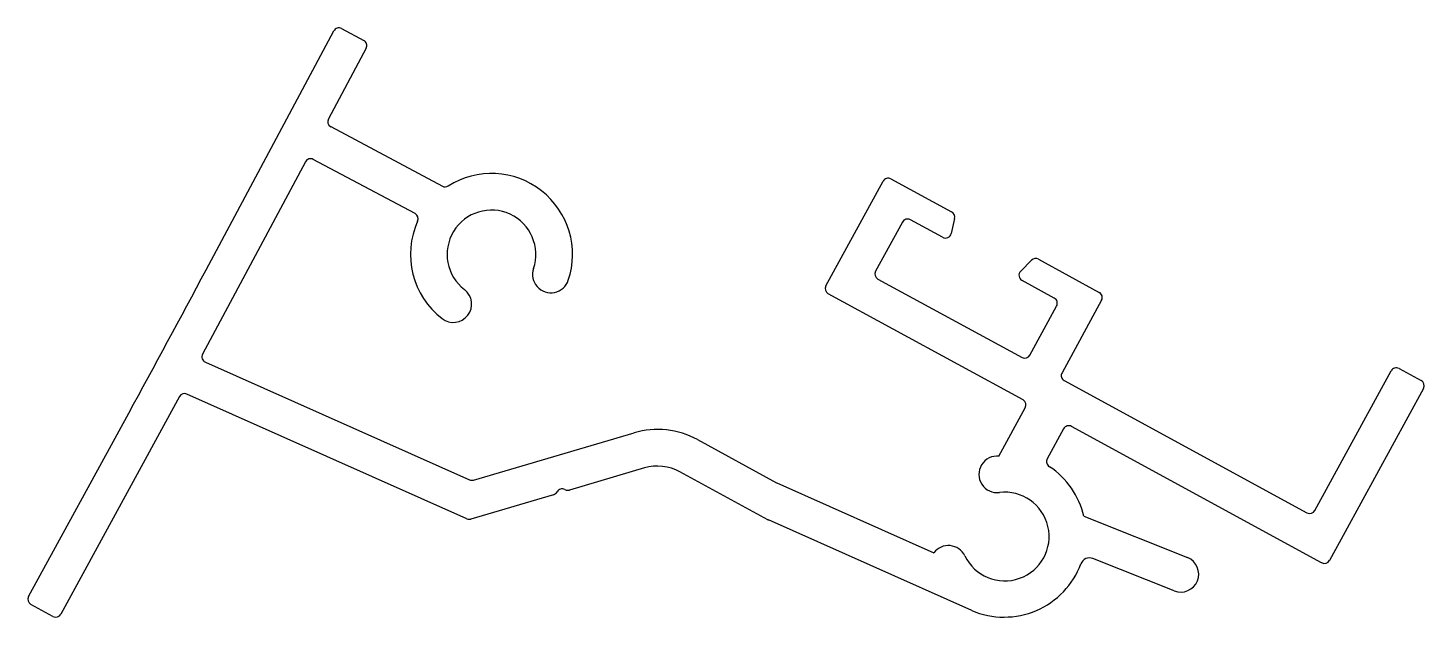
# Model space of a CAD drawing. Header units: inches. Extents: x -25.7 to 34.7, y 0.3 to 25.8.
import ezdxf

# ---------------------------------------------------------------- set-up
doc = ezdxf.new("R2010")
doc.units = ezdxf.units.IN
doc.header["$MEASUREMENT"] = 0

msp = doc.modelspace()

# ---------------------------------------------------------------- linework, layer by layer
at = {"ltscale": 0.25}
for p, q in [((-17.998, 15.294), (-12.477, 25.634)), ((-12.137, 25.737), (-11.182, 25.227)), ((-11.079, 24.886), (-12.709, 21.832)), ((-12.606, 21.492), (-7.78, 18.914)), ((-13.702, 19.974), (-18.149, 11.645)), ((-8.96, 17.727), (-13.361, 20.077)), ((8.81, 14.601), (11.281, 19.133)), ((11.624, 19.234), (14.249, 17.802)), ((14.377, 17.522), (14.233, 16.873)), ((12.122, 17.363), (10.963, 15.237)), ((13.86, 16.703), (12.465, 17.464)), ((17.236, 15.236), (17.704, 15.708)), ((18.009, 15.752), (20.634, 14.321)), ((11.06, 14.897), (17.294, 11.497)), ((18.69, 14.069), (17.295, 14.83)), ((17.338, 9.663), (8.907, 14.26)), ((20.735, 13.978), (19.024, 10.841)), ((17.632, 11.6), (18.791, 13.726)), ((-18.03, 11.297), (-6.604, 6.208)), ((29.962, 4.877), (33.259, 10.924)), ((33.602, 11.025), (34.553, 10.506)), ((19.121, 10.501), (29.619, 4.776)), ((-19.15, 9.806), (-24.28, 0.398)), ((-6.716, 4.522), (-18.827, 9.916)), ((34.654, 10.163), (30.595, 2.721)), ((-25.675, 1.153), (-21.347, 9.089)), ((16.297, 7.232), (17.436, 9.322)), ((30.253, 2.62), (19.435, 8.519)), ((-6.43, 6.196), (0.512, 8.239)), ((3.256, 7.945), (6.676, 6.081)), ((19.092, 8.419), (18.381, 7.115)), ((0.96, 6.718), (-2.284, 5.763)), ((6.305, 4.477), (2.497, 6.553)), ((6.694, 6.072), (13.477, 3.05)), ((-2.97, 5.561), (-6.542, 4.51)), ((15.121, 0.549), (6.323, 4.468)), ((19.971, 4.632), (24.451, 2.838)), ((23.879, 1.401), (20.353, 2.8)), ((-24.628, 0.296), (-25.574, 0.812))]:
    msp.add_line(p, q, dxfattribs=at)
for centre, radius, start, end in [((-12.255, 25.515), 0.251, 61.8966, 151.8966), ((-11.301, 25.005), 0.252, 331.89653, 61.89662), ((-12.488, 21.713), 0.251, 151.8966, 241.8966), ((-13.48, 19.856), 0.251, 61.8966, 151.8966), ((-5.654, 15.961), 3.505, 341.36353, 122.30558), ((-7.661, 19.136), 0.251, 241.8966, 302.30558), ((11.503, 19.012), 0.252, 61.39656, 151.39665), ((-9.078, 17.505), 0.251, 335.73447, 61.8966), ((-5.654, 15.961), 1.919, 341.36353, 232.42966), ((14.126, 17.577), 0.257, 347.54093, 61.3966), ((-5.654, 15.961), 3.505, 155.73447, 232.42966), ((12.344, 17.242), 0.252, 61.39655, 151.39664), ((13.983, 16.928), 0.257, 241.3966, 347.54093), ((17.886, 15.527), 0.257, 61.3966, 135.25226), ((-730.734, 395.914), 808, 331.396597, 331.896597), ((-3.084, 15.095), 0.793, 161.36353, 341.36353), ((11.183, 15.116), 0.251, 151.10218, 240.6272), ((17.418, 15.055), 0.257, 135.25226, 241.3966), ((9.03, 14.479), 0.251, 151.10218, 240.6272), ((-7.307, 13.812), 0.793, 232.42966, 52.42966), ((18.57, 13.847), 0.252, 331.39655, 61.39664), ((20.513, 14.099), 0.252, 331.39655, 61.39663), ((-17.928, 11.527), 0.251, 151.8966, 245.99156), ((17.411, 11.72), 0.251, 242.16713, 331.69138), ((33.481, 10.803), 0.252, 61.39655, 151.39664), ((19.237, 10.718), 0.246, 149.88054, 241.84429), ((34.432, 10.284), 0.252, 331.3966, 61.3966), ((-18.929, 9.686), 0.251, 65.99156, 151.3966), ((17.215, 9.442), 0.252, 331.39619, 60.84574), ((19.314, 8.298), 0.252, 61.39646, 151.39655), ((1.53, 4.78), 3.606, 61.3966, 106.3966), ((1.53, 4.78), 2.02, 61.3966, 106.3966), ((16.22, 6.443), 0.793, 84.41479, 276.92966), ((18.603, 6.994), 0.252, 151.36527, 241.42792), ((16.515, 3.816), 3.552, 13.28155, 56.35662), ((-6.501, 6.438), 0.252, 245.99156, 286.3966), ((6.797, 6.302), 0.252, 241.3966, 245.99156), ((-3.041, 5.804), 0.252, 286.3966, 331.3966), ((-2.597, 5.562), 0.252, 61.3966, 151.3966), ((-2.356, 6.005), 0.252, 241.3966, 286.3966), ((16.547, 3.751), 1.919, 205.86353, 96.92966), ((29.74, 4.998), 0.252, 241.3966, 331.3966), ((-6.613, 4.752), 0.252, 245.99156, 286.3966), ((6.426, 4.699), 0.252, 241.3966, 245.99156), ((14.107, 2.568), 0.793, 25.86353, 142.51309), ((16.515, 3.816), 3.552, 246.89452, 339.51612), ((20.209, 2.436), 0.392, 68.3603, 159.51612), ((24.164, 2.12), 0.773, 248.3603, 68.18354), ((30.374, 2.842), 0.252, 241.3966, 331.3966), ((-25.454, 1.032), 0.251, 151.3966, 241.3966), ((-24.505, 0.521), 0.257, 241.3966, 331.3966)]:
    msp.add_arc(centre, radius, start, end, dxfattribs=at)

doc.saveas('drawing.dxf')
